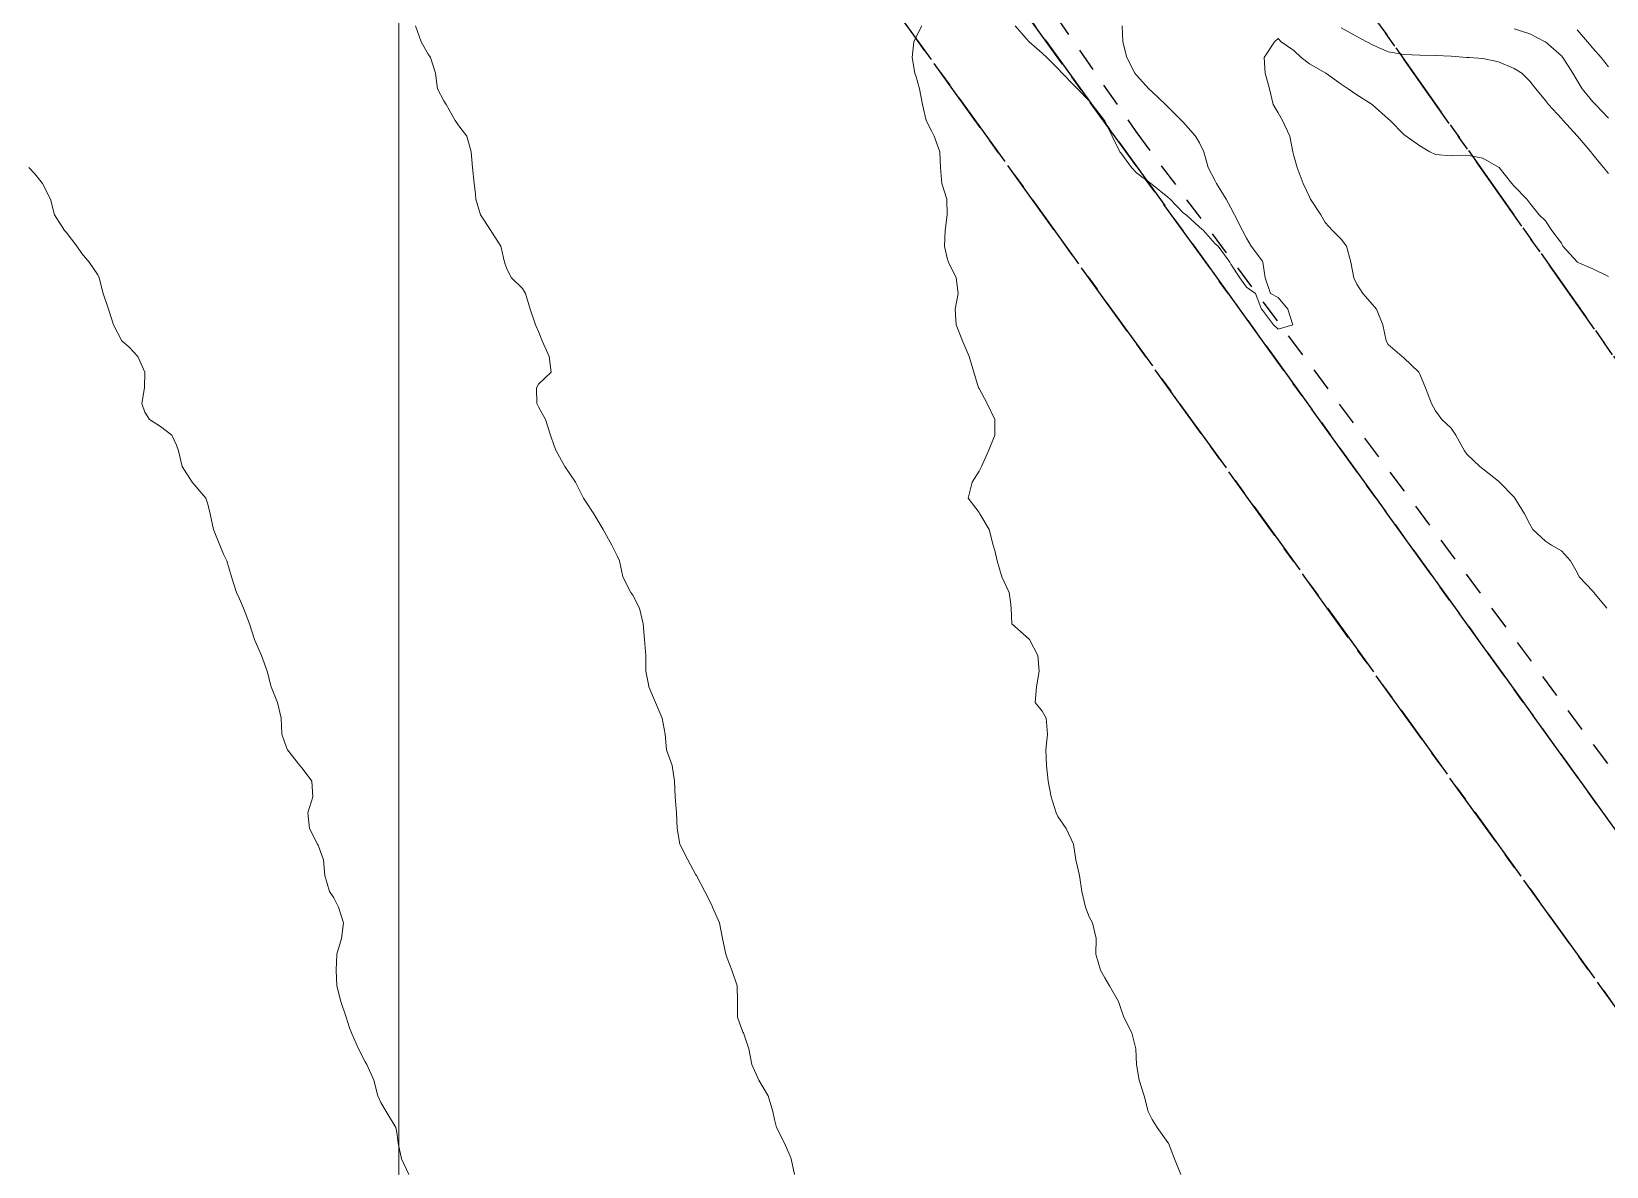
# Model space of a CAD drawing. Header units: centimetres. Extents: x 0 to 642158, y -847 to 649707.
# Drawn here: x 616955.1 to 617005.2, y 620633.5 to 620669.6 of the extents above; entities that cross this region are included whole.
import ezdxf

# ---------------------------------------------------------------- set-up
doc = ezdxf.new("R2010")
doc.units = ezdxf.units.CM
doc.header["$MEASUREMENT"] = 0
doc.linetypes.add('CENTERX2', pattern=[4, 2.5, -0.5, 0.5, -0.5])
doc.linetypes.add('JIS_02_0.7', pattern=[1.35, 0.75, -0.6])
for name, color, linetype, lineweight in [('MEV_grille', 254, 'Continuous', 9), ('WAL_parcellaire agricole', 7, 'JIS_02_0.7', 25), ('WAL_topographie 0.5', 253, 'Continuous', 20)]:
    doc.layers.add(name, color=color, linetype=linetype, lineweight=lineweight)
doc.layers.add('SPW_parcellaire cadastral', color=7, linetype='CENTERX2', lineweight=25, true_color=0xff0542)

# ---------------------------------------------------------------- blocks, each defined once
blk = doc.blocks.new('*U112')
at = {"layer": 'MEV_grille', "transparency": 33554687}
blk.add_lwpolyline([(0, 1825.476), (0, -1825.476)], dxfattribs=at)
blk = doc.blocks.new('*U113')
at = {"layer": 'MEV_grille', "color": 0, "linetype": 'ByBlock', "lineweight": -2, "transparency": 16777216}
blk.add_blockref('*U112', (1600, 0), dxfattribs=at)

msp = doc.modelspace()

# ---------------------------------------------------------------- linework, layer by layer
at = {"layer": 'SPW_parcellaire cadastral'}
for points in [[(617082.838, 620766.859), (617087.915, 620758.877), (617126.08, 620714.089), (617140.94, 620702.104), (617180.2, 620666.244), (617198.721, 620649.645), (617202.743, 620647.528), (617211.738, 620638.85), (617219.57, 620629.325), (617224.544, 620619.8), (617242.443, 620568.633), (617131.683, 620480.394), (616973.114, 620705.004), (617082.838, 620766.859)], [(616966.277, 620698.502), (616965.379, 620699.807), (616973.114, 620705.004), (617131.683, 620480.394), (617089.979, 620446.981), (617077.211, 620463.523), (617115.225, 620492.551), (617093.254, 620522.584), (616966.277, 620698.502)], [(616966.277, 620698.502), (617093.254, 620522.584), (617090.635, 620520.577), (616963.541, 620696.656), (616966.277, 620698.502)], [(617090.635, 620520.577), (617054.469, 620492.986), (617020.072, 620537.549), (616919.091, 620666.134), (616963.541, 620696.656), (617090.635, 620520.577)]]:
    msp.add_lwpolyline(points, dxfattribs=at)
at = {"layer": 'WAL_parcellaire agricole'}
msp.add_lwpolyline([(616855.57, 620632.211), (616900.857, 620658.35), (616927.824, 620675.943), (616965.394, 620702.289), (616990.231, 620666.393), (617069.247, 620560.49), (617092.413, 620526.906), (616974.82, 620476.693), (616970.72, 620479.292), (616961.919, 620491.891), (616960.585, 620495.057), (616927.58, 620537.22), (616855.57, 620632.211)], dxfattribs=at)
at = {"layer": 'WAL_topographie 0.5'}
for points in [[(616967.348, 620669.75), (616967.523, 620669.25), (616967.75, 620668.85), (616967.828, 620668.75), (616967.986, 620668.25), (616968.05, 620667.75), (616968.25, 620667.375), (616968.317, 620667.25), (616968.602, 620666.75), (616968.75, 620666.54), (616968.979, 620666.25), (616969.12, 620665.75), (616969.159, 620665.25), (616969.206, 620664.75), (616969.25, 620664.417), (616969.264, 620664.25), (616969.408, 620663.75), (616969.736, 620663.25), (616969.75, 620663.234), (616970.056, 620662.75), (616970.177, 620662.25), (616970.25, 620662.031), (616970.4, 620661.75), (616970.75, 620661.411), (616970.843, 620661.25), (616970.991, 620660.75), (616971.163, 620660.25), (616971.25, 620660.039), (616971.372, 620659.75), (616971.595, 620659.25), (616971.656, 620658.75), (616971.25, 620658.368), (616971.187, 620658.25), (616971.203, 620657.75), (616971.25, 620657.65), (616971.472, 620657.25), (616971.638, 620656.75), (616971.75, 620656.408), (616971.813, 620656.25), (616972.095, 620655.75), (616972.25, 620655.519), (616972.431, 620655.25), (616972.686, 620654.75), (616972.75, 620654.645), (616973.012, 620654.25), (616973.25, 620653.853), (616973.311, 620653.75), (616973.586, 620653.25), (616973.75, 620652.911), (616973.828, 620652.75), (616973.934, 620652.25), (616974.189, 620651.75), (616974.25, 620651.667), (616974.463, 620651.25), (616974.583, 620650.75), (616974.625, 620650.25), (616974.659, 620649.75), (616974.664, 620649.25), (616974.75, 620648.821), (616974.764, 620648.75), (616974.968, 620648.25), (616975.188, 620647.75), (616975.25, 620647.417), (616975.278, 620647.25), (616975.324, 620646.75), (616975.5, 620646.25), (616975.576, 620645.75), (616975.598, 620645.25), (616975.639, 620644.75), (616975.664, 620644.25), (616975.739, 620643.75), (616975.75, 620643.724), (616976, 620643.25), (616976.25, 620642.776), (616976.269, 620642.75), (616976.538, 620642.25), (616976.75, 620641.838), (616976.783, 620641.75), (616977, 620641.25), (616977.096, 620640.75), (616977.205, 620640.25), (616977.25, 620640.132), (616977.394, 620639.75), (616977.568, 620639.25), (616977.58, 620638.75), (616977.58, 620638.25), (616977.75, 620637.776), (616977.762, 620637.75), (616977.94, 620637.25), (616978.034, 620636.75), (616978.25, 620636.25), (616978.25, 620636.25), (616978.553, 620635.75), (616978.696, 620635.25), (616978.75, 620635), (616978.818, 620634.75), (616979.065, 620634.25), (616979.25, 620633.833), (616979.278, 620633.75), (616979.382, 620633.25)], [(616983.437, 620669.75), (616983.25, 620669.404), (616983.176, 620669.25), (616983.129, 620668.75), (616983.213, 620668.25), (616983.25, 620668.139), (616983.353, 620667.75), (616983.45, 620667.25), (616983.566, 620666.75), (616983.75, 620666.4), (616983.823, 620666.25), (616984.006, 620665.75), (616984.023, 620665.25), (616984.07, 620664.75), (616984.231, 620664.25), (616984.233, 620663.75), (616984.176, 620663.25), (616984.154, 620662.75), (616984.25, 620662.333), (616984.275, 620662.25), (616984.524, 620661.75), (616984.583, 620661.25), (616984.493, 620660.75), (616984.519, 620660.25), (616984.725, 620659.75), (616984.75, 620659.694), (616984.932, 620659.25), (616985.083, 620658.75), (616985.237, 620658.25), (616985.25, 620658.227), (616985.506, 620657.75), (616985.75, 620657.25), (616985.75, 620657.25), (616985.75, 620656.75), (616985.75, 620656.75), (616985.555, 620656.25), (616985.325, 620655.75), (616985.25, 620655.6), (616985.031, 620655.25), (616984.908, 620654.75), (616985.25, 620654.286), (616985.275, 620654.25), (616985.573, 620653.75), (616985.702, 620653.25), (616985.75, 620653.083), (616985.829, 620652.75), (616985.978, 620652.25), (616986.207, 620651.75), (616986.25, 620651.45), (616986.273, 620651.25), (616986.294, 620650.75), (616986.75, 620650.346), (616986.854, 620650.25), (616987.117, 620649.75), (616987.162, 620649.25), (616987.071, 620648.75), (616987.031, 620648.25), (616987.25, 620647.981), (616987.38, 620647.75), (616987.423, 620647.25), (616987.375, 620646.75), (616987.398, 620646.25), (616987.446, 620645.75), (616987.546, 620645.25), (616987.696, 620644.75), (616987.75, 620644.625), (616988.015, 620644.25), (616988.25, 620643.75), (616988.25, 620643.75), (616988.329, 620643.25), (616988.446, 620642.75), (616988.517, 620642.25), (616988.628, 620641.75), (616988.75, 620641.445), (616988.856, 620641.25), (616988.97, 620640.75), (616988.961, 620640.25), (616989.104, 620639.75), (616989.25, 620639.5), (616989.396, 620639.25), (616989.685, 620638.75), (616989.75, 620638.528), (616989.846, 620638.25), (616990.102, 620637.75), (616990.236, 620637.25), (616990.25, 620636.751), (616990.25, 620636.75), (616990.342, 620636.25), (616990.5, 620635.75), (616990.619, 620635.25), (616990.75, 620635), (616990.912, 620634.75), (616991.25, 620634.271), (616991.264, 620634.25), (616991.464, 620633.75), (616991.662, 620633.25)], [(616989.8, 620669.75), (616989.82, 620669.25), (616989.948, 620668.75), (616990.194, 620668.25), (616990.25, 620668.192), (616990.649, 620667.75), (616990.75, 620667.661), (616991.169, 620667.25), (616991.25, 620667.183), (616991.687, 620666.75), (616991.75, 620666.68), (616992.131, 620666.25), (616992.25, 620666.037), (616992.387, 620665.75), (616992.527, 620665.25), (616992.75, 620664.83), (616992.798, 620664.75), (616993.101, 620664.25), (616993.25, 620663.976), (616993.361, 620663.75), (616993.624, 620663.25), (616993.75, 620663.01), (616993.892, 620662.75), (616994.25, 620662.28), (616994.267, 620662.25), (616994.337, 620661.75), (616994.508, 620661.25), (616994.75, 620661.121), (616995.057, 620660.75), (616995.218, 620660.25), (616994.75, 620660.112), (616994.608, 620660.25), (616994.25, 620660.718), (616994.226, 620660.75), (616994.028, 620661.25), (616993.75, 620661.45), (616993.539, 620661.75), (616993.25, 620662.177), (616993.217, 620662.25), (616992.852, 620662.75), (616992.75, 620662.825), (616992.376, 620663.25), (616992.25, 620663.362), (616991.826, 620663.75), (616991.75, 620663.806), (616991.317, 620664.25), (616991.25, 620664.311), (616990.75, 620664.712), (616990.703, 620664.75), (616990.25, 620665.086), (616990.094, 620665.25), (616989.75, 620665.714), (616989.726, 620665.75), (616989.482, 620666.25), (616989.25, 620666.736), (616989.239, 620666.75), (616988.842, 620667.25), (616988.75, 620667.376), (616988.373, 620667.75), (616988.25, 620667.88), (616987.893, 620668.25), (616987.75, 620668.395), (616987.405, 620668.75), (616987.25, 620668.882), (616986.842, 620669.25), (616986.75, 620669.349), (616986.402, 620669.75)], [(617005.25, 620665.06), (617005.087, 620665.25), (617004.75, 620665.666), (617004.681, 620665.75), (617004.26, 620666.25), (617004.25, 620666.261), (617003.803, 620666.75), (617003.75, 620666.813), (617003.346, 620667.25), (617003.25, 620667.384), (617002.935, 620667.75), (617002.75, 620667.998), (617002.491, 620668.25), (617002.25, 620668.397), (617001.75, 620668.613), (617001.25, 620668.72), (617000.833, 620668.75), (617000.75, 620668.754), (617000.25, 620668.787), (616999.75, 620668.809), (616999.25, 620668.821), (616998.75, 620668.847), (616998.25, 620668.928), (616997.75, 620669.148), (616997.566, 620669.25), (616997.25, 620669.414), (616996.75, 620669.69)], [(617005.25, 620666.825), (617004.835, 620667.25), (617004.75, 620667.339), (617004.416, 620667.75), (617004.25, 620668.013), (617004.112, 620668.25), (617003.794, 620668.75), (617003.75, 620668.801), (617003.25, 620669.242), (617003.237, 620669.25), (617002.75, 620669.5), (617002.25, 620669.657)], [(617005.25, 620668.45), (617005.013, 620668.75), (617004.75, 620669.043), (617004.585, 620669.25), (617004.25, 620669.625)], [(617005.25, 620661.79), (617004.75, 620662.033), (617004.257, 620662.25), (617004.25, 620662.255), (617003.793, 620662.75), (617003.75, 620662.844), (617003.445, 620663.25), (617003.25, 620663.555), (617003.05, 620663.75), (617002.75, 620664.125), (617002.657, 620664.25), (617002.25, 620664.657), (617002.181, 620664.75), (617001.769, 620665.25), (617001.75, 620665.265), (617001.25, 620665.547), (617000.75, 620665.65), (617000.25, 620665.622), (616999.75, 620665.669), (616999.571, 620665.75), (616999.25, 620665.939), (616998.823, 620666.25), (616998.75, 620666.301), (616998.313, 620666.75), (616998.25, 620666.802), (616997.75, 620667.242), (616997.738, 620667.25), (616997.25, 620667.565), (616996.972, 620667.75), (616996.75, 620667.901), (616996.271, 620668.25), (616996.25, 620668.262), (616995.75, 620668.545), (616995.48, 620668.75), (616995.25, 620668.974), (616994.852, 620669.25), (616994.75, 620669.35), (616994.64, 620669.25), (616994.307, 620668.75), (616994.345, 620668.25), (616994.473, 620667.75), (616994.59, 620667.25), (616994.75, 620666.989), (616994.894, 620666.75), (616995.121, 620666.25), (616995.218, 620665.75), (616995.25, 620665.629), (616995.357, 620665.25), (616995.546, 620664.75), (616995.75, 620664.319), (616995.785, 620664.25), (616996.105, 620663.75), (616996.25, 620663.504), (616996.48, 620663.25), (616996.75, 620662.977), (616996.927, 620662.75), (616997.065, 620662.25), (616997.162, 620661.75), (616997.25, 620661.55), (616997.444, 620661.25), (616997.75, 620660.898), (616997.872, 620660.75), (616998.083, 620660.25), (616998.181, 620659.75), (616998.25, 620659.633), (616998.692, 620659.25), (616998.75, 620659.205), (616999.224, 620658.75), (616999.25, 620658.686), (616999.431, 620658.25), (616999.628, 620657.75), (616999.75, 620657.516), (616999.955, 620657.25), (617000.25, 620656.965), (617000.398, 620656.75), (617000.672, 620656.25), (617000.75, 620656.148), (617001.155, 620655.75), (617001.25, 620655.681), (617001.75, 620655.283), (617001.788, 620655.25), (617002.25, 620654.776), (617002.275, 620654.75), (617002.577, 620654.25), (617002.75, 620653.92), (617002.847, 620653.75), (617003.25, 620653.374), (617003.436, 620653.25), (617003.75, 620653.067), (617004.045, 620652.75), (617004.25, 620652.382), (617004.311, 620652.25), (617004.75, 620651.793), (617004.784, 620651.75), (617005.196, 620651.25)], [(616955.062, 620665.25), (616955.25, 620665.05), (616955.5, 620664.75), (616955.75, 620664.25), (616955.75, 620664.25), (616955.875, 620663.75), (616956.196, 620663.25), (616956.25, 620663.194), (616956.583, 620662.75), (616956.75, 620662.519), (616956.976, 620662.25), (616957.25, 620661.845), (616957.294, 620661.75), (616957.429, 620661.25), (616957.598, 620660.75), (616957.75, 620660.25), (616957.75, 620660.25), (616958.012, 620659.75), (616958.25, 620659.542), (616958.53, 620659.25), (616958.75, 620658.75), (616958.75, 620658.75), (616958.75, 620658.749), (616958.734, 620658.25), (616958.653, 620657.75), (616958.75, 620657.481), (616958.9, 620657.25), (616959.25, 620657.024), (616959.604, 620656.75), (616959.75, 620656.432), (616959.819, 620656.25), (616959.93, 620655.75), (616960.25, 620655.25), (616960.25, 620655.25), (616960.687, 620654.75), (616960.75, 620654.55), (616960.818, 620654.25), (616960.927, 620653.75), (616961.132, 620653.25), (616961.25, 620652.969), (616961.356, 620652.75), (616961.5, 620652.25), (616961.655, 620651.75), (616961.75, 620651.544), (616961.885, 620651.25), (616962.076, 620650.75), (616962.229, 620650.25), (616962.25, 620650.202), (616962.452, 620649.75), (616962.639, 620649.25), (616962.75, 620648.788), (616962.762, 620648.75), (616962.966, 620648.25), (616963.079, 620647.75), (616963.101, 620647.25), (616963.25, 620646.827), (616963.281, 620646.75), (616963.667, 620646.25), (616963.75, 620646.163), (616964.056, 620645.75), (616964.089, 620645.25), (616963.921, 620644.75), (616963.983, 620644.25), (616964.236, 620643.75), (616964.25, 620643.719), (616964.424, 620643.25), (616964.464, 620642.75), (616964.615, 620642.25), (616964.75, 620642.044), (616964.901, 620641.75), (616965.059, 620641.25), (616965, 620640.75), (616964.85, 620640.25), (616964.821, 620639.75), (616964.846, 620639.25), (616964.977, 620638.75), (616965.142, 620638.25), (616965.25, 620637.917), (616965.317, 620637.75), (616965.531, 620637.25), (616965.75, 620636.838), (616965.797, 620636.75), (616966.019, 620636.25), (616966.152, 620635.75), (616966.25, 620635.54), (616966.412, 620635.25), (616966.723, 620634.75), (616966.75, 620634.583), (616966.801, 620634.25), (616966.901, 620633.75), (616967.139, 620633.25)]]:
    msp.add_lwpolyline(points, dxfattribs=at)

# ---------------------------------------------------------------- block references
at = {"layer": 'MEV_grille', "transparency": 33554687}
msp.add_blockref('*U113', (615366.814, 620593.644), dxfattribs=at)

doc.saveas('drawing.dxf')
